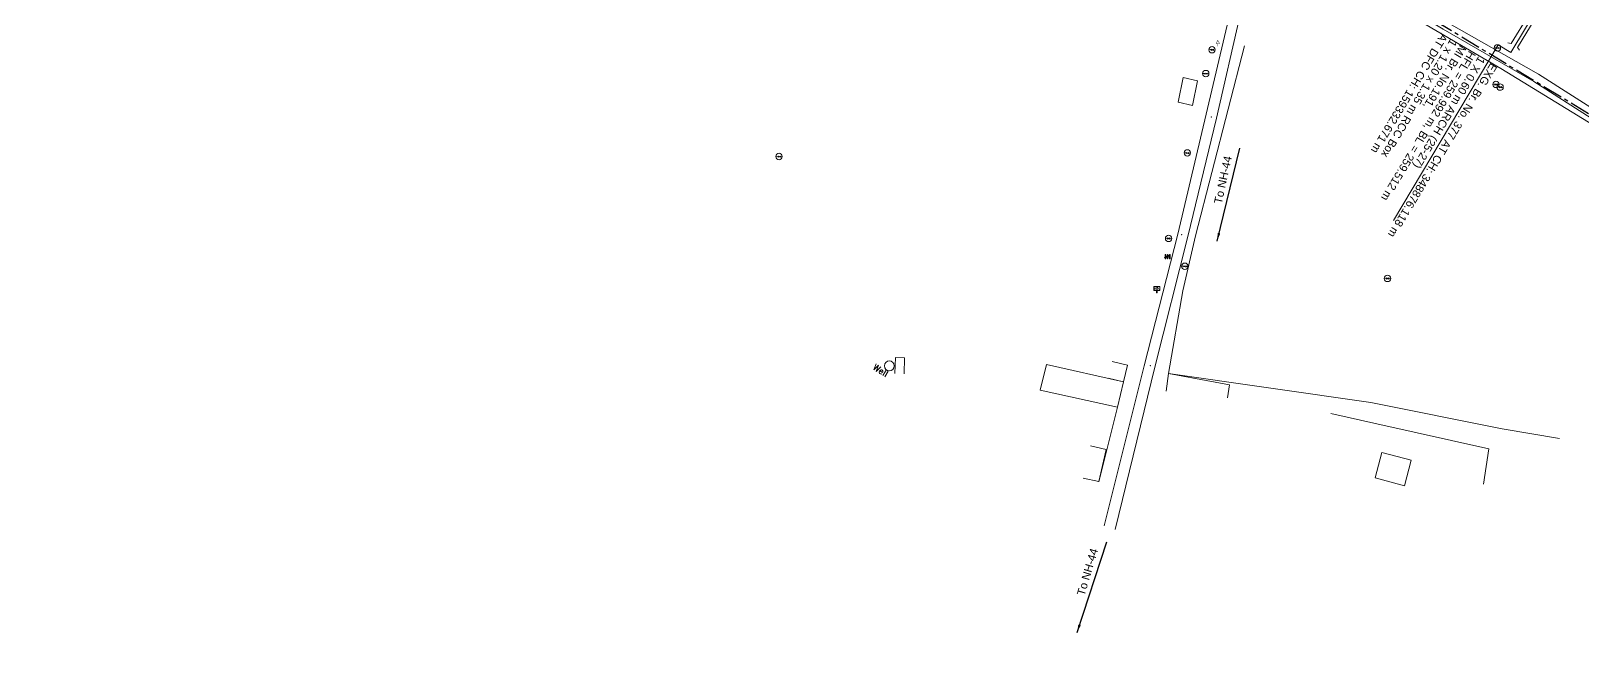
# Model space of a CAD drawing. Header units: metres. Extents: x 593168 to 611286, y 3401475 to 3412398.
# Drawn here: x 603197.3 to 603682.2, y 3405858.5 to 3406057.1 of the extents above; entities that cross this region are included whole.
import ezdxf
from ezdxf.enums import TextEntityAlignment as Align

# ---------------------------------------------------------------- set-up
doc = ezdxf.new("R2010")
doc.units = ezdxf.units.M
doc.header["$MEASUREMENT"] = 0
doc.linetypes.add('CENTER', pattern=[2, 1.25, -0.25, 0.25, -0.25])
for name, color, linetype, lineweight in [('BRIDGE DETAILS PLAN', 7, 'Continuous', 0), ('Cart Track', 34, 'Continuous', 0), ('Commercial Building Pucca', 251, 'Continuous', 0), ('Compound Wall', 251, 'Continuous', 0), ('Electric Pole', 251, 'Continuous', 0), ('Fence', 251, 'F-LINE', 0), ('Name Board', 251, 'Continuous', 0), ('PROPOSED DFCC TRACK', 1, 'Continuous', 0), ('Residential Building Pucca', 251, 'Continuous', 0), ('Residential Building Semipucca', 251, 'Continuous', 0), ('Sign Board', 251, 'Continuous', 0), ('Subroad Centre', 34, 'Continuous', 0), ('Subroad Edge', 34, 'Continuous', 0), ('Transformer', 251, 'Continuous', 0), ('Well', 5, 'Continuous', 0)]:
    doc.layers.add(name, color=color, linetype=linetype, lineweight=lineweight)
doc.layers.add('Existing Railway Boundary', color=7, linetype='CENTER')
doc.styles.add('NB', font='swissbo.ttf', dxfattribs={"height": 1.5})
doc.styles.get("Standard").update_dxf_attribs({"font": 'arial.ttf'})
doc.styles.add('Style-Arial', font='arial.ttf')
doc.styles.add('Text', font='simplex.shx', dxfattribs={"height": 2})
doc.linetypes.add('F-LINE', pattern='A,0.6,["X",Standard,S=0.3,R=0,X=0,Y=-0.15],0.1', length=0.7)
doc.dimstyles.new('ISO-25', dxfattribs={"dimtxt": 2.5, "dimasz": 2.5, "dimexe": 1.25, "dimexo": 0.625, "dimtad": 1, "dimtxsty": 'Standard', "dimcen": 2.5, "dimadec": 0, "dimazin": 0, "dimtfac": 1, "dimtmove": 0, "dimatfit": 3, "dimfxl": 1, "dimarcsym": 0})

# ---------------------------------------------------------------- blocks, each defined once
blk = doc.blocks.new('EP')
blk.add_hatch(color=8).paths.add_polyline_path([(-0.21, -0.05), (-0.21, 0.16), (-0.93, -0.01), (-0.31, 0.07), (-0.31, -0.19), (0.31, 0), (0.31, -0.24), (0.94, -0.01), (0.41, -0.1), (0.43, 0.15)])
at = {"color": 8}
for p, q in [((-0.93, -0.01), (-0.21, 0.16)), ((-0.31, 0.07), (-0.93, -0.01)), ((-0.31, -0.19), (-0.31, 0.07)), ((0.31, 0), (-0.31, -0.19)), ((-0.21, 0.16), (-0.21, -0.05)), ((-0.21, -0.05), (0.43, 0.15)), ((0.31, -0.24), (0.31, 0)), ((0.43, 0.15), (0.41, -0.1)), ((0.94, -0.01), (0.31, -0.24)), ((0.41, -0.1), (0.94, -0.01))]:
    blk.add_line(p, q, dxfattribs=at)
blk.add_circle((0, 0), 1, dxfattribs=at)
blk = doc.blocks.new('NB')
for p, q in [((-0.98, 0.82), (-0.98, 1.98)), ((-0.98, 1.98), (0.98, 1.98)), ((-0.98, 0.82), (0.98, 0.82)), ((-0.13, 0.82), (-0.13, 0)), ((-0.13, 0), (0.13, 0)), ((0.13, 0.82), (0.13, 0)), ((0.98, 1.98), (0.98, 0.82))]:
    blk.add_line(p, q)
at = {"style": 'NB', "width": 1.025371}
blk.add_text('NB', height=0.988, rotation=180, dxfattribs=at).set_placement((0, 1.39), align=Align.MIDDLE)
blk = doc.blocks.new('TRF')
blk.add_hatch(color=256).paths.add_polyline_path([(0.22, -0.04), (0.38, 0.42), (-0.98, -0.29), (0.02, 0.04), (-0.18, -0.39), (0.98, 0.09)])
for p, q in [((-0.69, 0.72), (-0.69, -0.72)), ((-0.52, 0.72), (-0.69, 0.72)), ((-0.52, -0.72), (-0.52, 0.72)), ((0, 0.72), (0, -0.72)), ((0.17, 0.72), (0, 0.72)), ((0.17, -0.72), (0.17, 0.72)), ((0.7, 0.72), (0.7, -0.72)), ((0.87, 0.72), (0.7, 0.72)), ((0.87, -0.72), (0.87, 0.72)), ((-0.69, -0.72), (-0.52, -0.72)), ((0, -0.72), (0.17, -0.72)), ((0.7, -0.72), (0.87, -0.72))]:
    blk.add_line(p, q)
blk.add_lwpolyline([(0.22, -0.04), (0.38, 0.42), (-0.98, -0.29), (0.02, 0.04), (-0.18, -0.39), (0.98, 0.09)], close=True)
blk = doc.blocks.new('TSB')
at = {"const_width": 0.132}
blk.add_lwpolyline([(-0.51, 0.84), (0.54, 0.84), (0, 1.85)], close=True, dxfattribs=at)
at = {"const_width": 0.142}
blk.add_lwpolyline([(0, 0.84), (0, 0)], dxfattribs=at)

msp = doc.modelspace()

# ---------------------------------------------------------------- linework, layer by layer
at = {"layer": 'BRIDGE DETAILS PLAN', "lineweight": 13, "flags": 128}
msp.add_lwpolyline([(603669.0644, 3406066.1063), (603659.6538, 3406050.3369), (603655.6609, 3406052.7197), (603622.9532, 3405997.911)], dxfattribs=at)
at = {"layer": 'Commercial Building Pucca'}
for points in [[(603467.2414, 3405950.1943, 261.7934), (603467.4256, 3405955.1895, 261.7934), (603470.2518, 3405955.0853, 261.7514), (603470.0676, 3405950.0901, 261.7514)], [(603535.0664, 3405953.9369, 260.1209), (603539.9271, 3405952.7711, 260.1209), (603538.6715, 3405947.5364, 260.3188), (603533.8108, 3405948.7022, 260.3188)], [(603551.9321, 3405944.679, 261.2206), (603552.6865, 3405950.1201, 261.2206), (603571.7369, 3405946.5669, 261.2376), (603571.1234, 3405942.5785, 261.2376)]]:
    msp.add_polyline3d(points, dxfattribs=at)
msp.add_polyline3d([(603514.6102, 3405952.9309, 259.9729), (603538.6715, 3405947.5364, 260.3188), (603536.7029, 3405939.6011, 260.4718), (603512.6416, 3405944.9956, 260.1259)], close=True, dxfattribs=at)
at = {"layer": 'Compound Wall'}
for points in [[(603536.7029, 3405939.6011, 260.4718), (603530.8964, 3405916.3671, 260.1629)], [(603651.0645, 3405915.6198, 261.3645), (603652.7711, 3405926.5819, 261.4475), (603617.7835, 3405934.411, 261.3905), (603617.7349, 3405934.4246, 261.3895), (603603.3776, 3405937.7072, 261.3455)]]:
    msp.add_polyline3d(points, dxfattribs=at)
at = {"layer": 'Existing Railway Boundary', "ltscale": 5}
msp.add_lwpolyline([(603983.1753, 3405858.527), (603977.7988, 3405861.7016), (603938.8476, 3405884.9873), (603880.4901, 3405918.7536), (603752.3137, 3405989.871), (603537.3093, 3406119.9172), (603414.9047, 3406194.3837), (603250.9761, 3406292.9975), (603175.4189, 3406337.3779), (603132.0767, 3406363.2965), (603132.157, 3406363.3948), (603089.0433, 3406389.4447), (603052.1127, 3406410.8938), (602894.1115, 3406506.59), (602850.8291, 3406531.8584), (602816.0861, 3406552.3058), (602784.6276, 3406570.8909), (602745.4037, 3406595.1399), (602705.0497, 3406619.0732), (602661.4042, 3406645.5443), (602647.7197, 3406653.539)], dxfattribs=at)
at = {"layer": 'Fence'}
for points in [[(603711.0299, 3406007.8823), (603704.3296, 3406016.1547), (603656.4925, 3406045.4083), (603593.8567, 3406082.1087)], [(603674.8194, 3405929.8424), (603656.9463, 3405932.8996), (603615.9467, 3405941.1324), (603552.6765, 3405950.1194), (603557.1873, 3405975.9613), (603561.0892, 3405993.1124), (603576.4292, 3406052.4504)]]:
    msp.add_lwpolyline(points, dxfattribs=at)
at = {"layer": 'PROPOSED DFCC TRACK', "linetype": 'Continuous', "flags": 128}
for points, elevation in [([(603665.2321, 3406062.1011), (603659.6903, 3406053.2371), (603658.6463, 3406053.3708)], -0.0005), ([(603667.2773, 3406060.942), (603661.7466, 3406051.9511), (603662.3237, 3406051.0709)], 0.0005)]:
    msp.add_lwpolyline(points, dxfattribs=dict(at, elevation=elevation))
at = {"layer": 'Residential Building Pucca'}
msp.add_polyline3d([(603619.3284, 3405925.4938, 264.4136), (603628.4547, 3405923.0435, 264.4926), (603626.3956, 3405915.0973, 264.5976), (603617.2691, 3405917.5477, 264.5976)], close=True, dxfattribs=at)
at = {"layer": 'Residential Building Semipucca'}
msp.add_polyline3d([(603557.2307, 3406042.579, 260.6227), (603561.741, 3406041.5221, 260.6267), (603560.1928, 3406033.8296, 260.5198), (603555.6825, 3406034.8865, 260.5198)], close=True, dxfattribs=at)
msp.add_polyline3d([(603528.3257, 3405927.5741, 260.2528), (603533.1986, 3405926.4606, 260.2528), (603530.8948, 3405916.3791, 260.1769), (603526.0219, 3405917.4927, 260.1769)], dxfattribs=at)
at = {"layer": 'Subroad Centre'}
for p in [(603566.113, 3406030.273, 260.347), (603556.814, 3405993.531, 260.261), (603547.012, 3405952.637, 260.477)]:
    msp.add_point(p, dxfattribs=at)
at = {"layer": 'Subroad Edge'}
for points in [[(603581.774, 3406093.7973, 261.1496), (603589.1454, 3406089.5742, 260.7217), (603618.6908, 3406072.2956, 260.2528), (603639.6323, 3406059.8523, 260.2268), (603668.2576, 3406043.6074, 260.2069), (603710.7471, 3406016.5284, 260.0629), (603742.2556, 3405994.1246, 260.0779)], [(603576.9074, 3406091.6153, 260.9826), (603571.9972, 3406062.8282, 260.2898), (603555.5707, 3405993.7024, 260.2438), (603545.0793, 3405952.5297, 260.4588), (603532.5654, 3405902.6023, 260.6327)], [(603580.8831, 3406089.8415, 260.9136), (603575.1191, 3406062.0957, 260.2688), (603567.6581, 3406029.8984, 260.2908), (603558.7388, 3405992.9734, 259.9189), (603548.3974, 3405952.1227, 260.6307), (603536.0675, 3405901.4588, 260.5717)], [(603740.5643, 3405991.0742, 260.0799), (603709.3405, 3406014.2006, 260.1029), (603666.7805, 3406041.325, 260.2328), (603638.473, 3406057.6221, 260.2788), (603617.6688, 3406070.2758, 260.2738), (603587.7963, 3406086.5563, 260.5897), (603580.8831, 3406089.8415, 260.9136)]]:
    msp.add_polyline3d(points, dxfattribs=at)
at = {"layer": 'Well'}
msp.add_circle((603465.4721, 3405952.5322, 260.5048), 1.556, dxfattribs=at)

# ---------------------------------------------------------------- block references
at = {"layer": 'Electric Pole', "xscale": 0.999707826989537, "yscale": 0.999707826989537, "zscale": 0.999707826989537}
for p in [(603566.2787, 3406051.2295, 261.9713), (603655.4493, 3406051.8147, 262.4882), (603564.3323, 3406043.7996, 260.3298), (603654.9875, 3406040.3971, 261.8954), (603656.2708, 3406039.5712, 262.0313), (603431.0183, 3406017.8936, 262.1823), (603558.5675, 3406019.0277, 261.6074), (603552.7199, 3405992.3221, 262.2583), (603557.7735, 3405983.6316, 263.5819), (603621.1013, 3405979.8291, 263.3839)]:
    msp.add_blockref('EP', p, dxfattribs=at)
at = {"layer": 'Name Board', "xscale": 0.999707826989537, "yscale": 0.999707826989537, "zscale": 0.999707826989537}
msp.add_blockref('NB', (603549.0499, 3405975.2841, 260.4378), dxfattribs=at)
at = {"layer": 'Sign Board', "xscale": 0.999707826989537, "yscale": 0.999707826989537, "zscale": 0.999707826989537}
msp.add_blockref('TSB', (603568.0843, 3406052.3173, 262.7841), dxfattribs=at)
at = {"layer": 'Transformer', "xscale": 0.999707826989537, "yscale": 0.999707826989537, "zscale": 0.999707826989537}
msp.add_blockref('TRF', (603552.3263, 3405986.6368, 263.169), dxfattribs=at)

# ---------------------------------------------------------------- texts
at = {"layer": 'BRIDGE DETAILS PLAN', "color": 10, "style": 'Style-Arial'}
for s, p in [('AT DFC CH: 159332.671 m ', (603637.8671, 3406056.6294)), ('1 x 1.20 x 1.35 m RCC Box', (603640.7952, 3406054.7869)), ('MI Br. No.191, ', (603643.7233, 3406052.9445))]:
    msp.add_text(s, height=2.5, rotation=239, dxfattribs=at).set_placement(p)
at = {"layer": 'BRIDGE DETAILS PLAN', "style": 'Style-Arial'}
for s, p in [('HFL = 259.992 m, BL = 259.512 m ', (603646.6515, 3406051.102)), ('EXG. Br. No. 377 AT CH: 348876.118 m', (603653.3844, 3406047.3352)), ('1 X 0.60 m ARCH (25-27)', (603649.5725, 3406049.3654))]:
    msp.add_text(s, height=2.5, rotation=239, dxfattribs=at).set_placement(p)
at = {"layer": 'Cart Track'}
for rotation, p in [(77.826302, (603569.3022, 3406002.9463, 260.5337)), (73.50666, (603526.4175, 3405880.5698, 260.5337))]:
    msp.add_text('To NH-44', height=2.5, rotation=rotation, dxfattribs=at).set_placement(p)
at = {"layer": 'Well', "style": 'Text'}
msp.add_text('Well', height=1.99942, rotation=328.446541, dxfattribs=at).set_placement((603460.1216, 3405951.565, 156.3202))

# ---------------------------------------------------------------- leaders
at = {"layer": 'Cart Track'}
for points in [[(603567.8642, 3405991.5125), (603574.9935, 3406020.4726)], [(603524.1223, 3405869.2768), (603533.4126, 3405897.6177)]]:
    msp.add_leader(points, dimstyle='ISO-25', override={"dimtxt": 3, "dimasz": 2.5, "dimgap": 0.625, "dimtad": 0, "dimdec": 3, "dimzin": 2, "dimtdec": 3}, dxfattribs=at)

doc.saveas('drawing.dxf')
